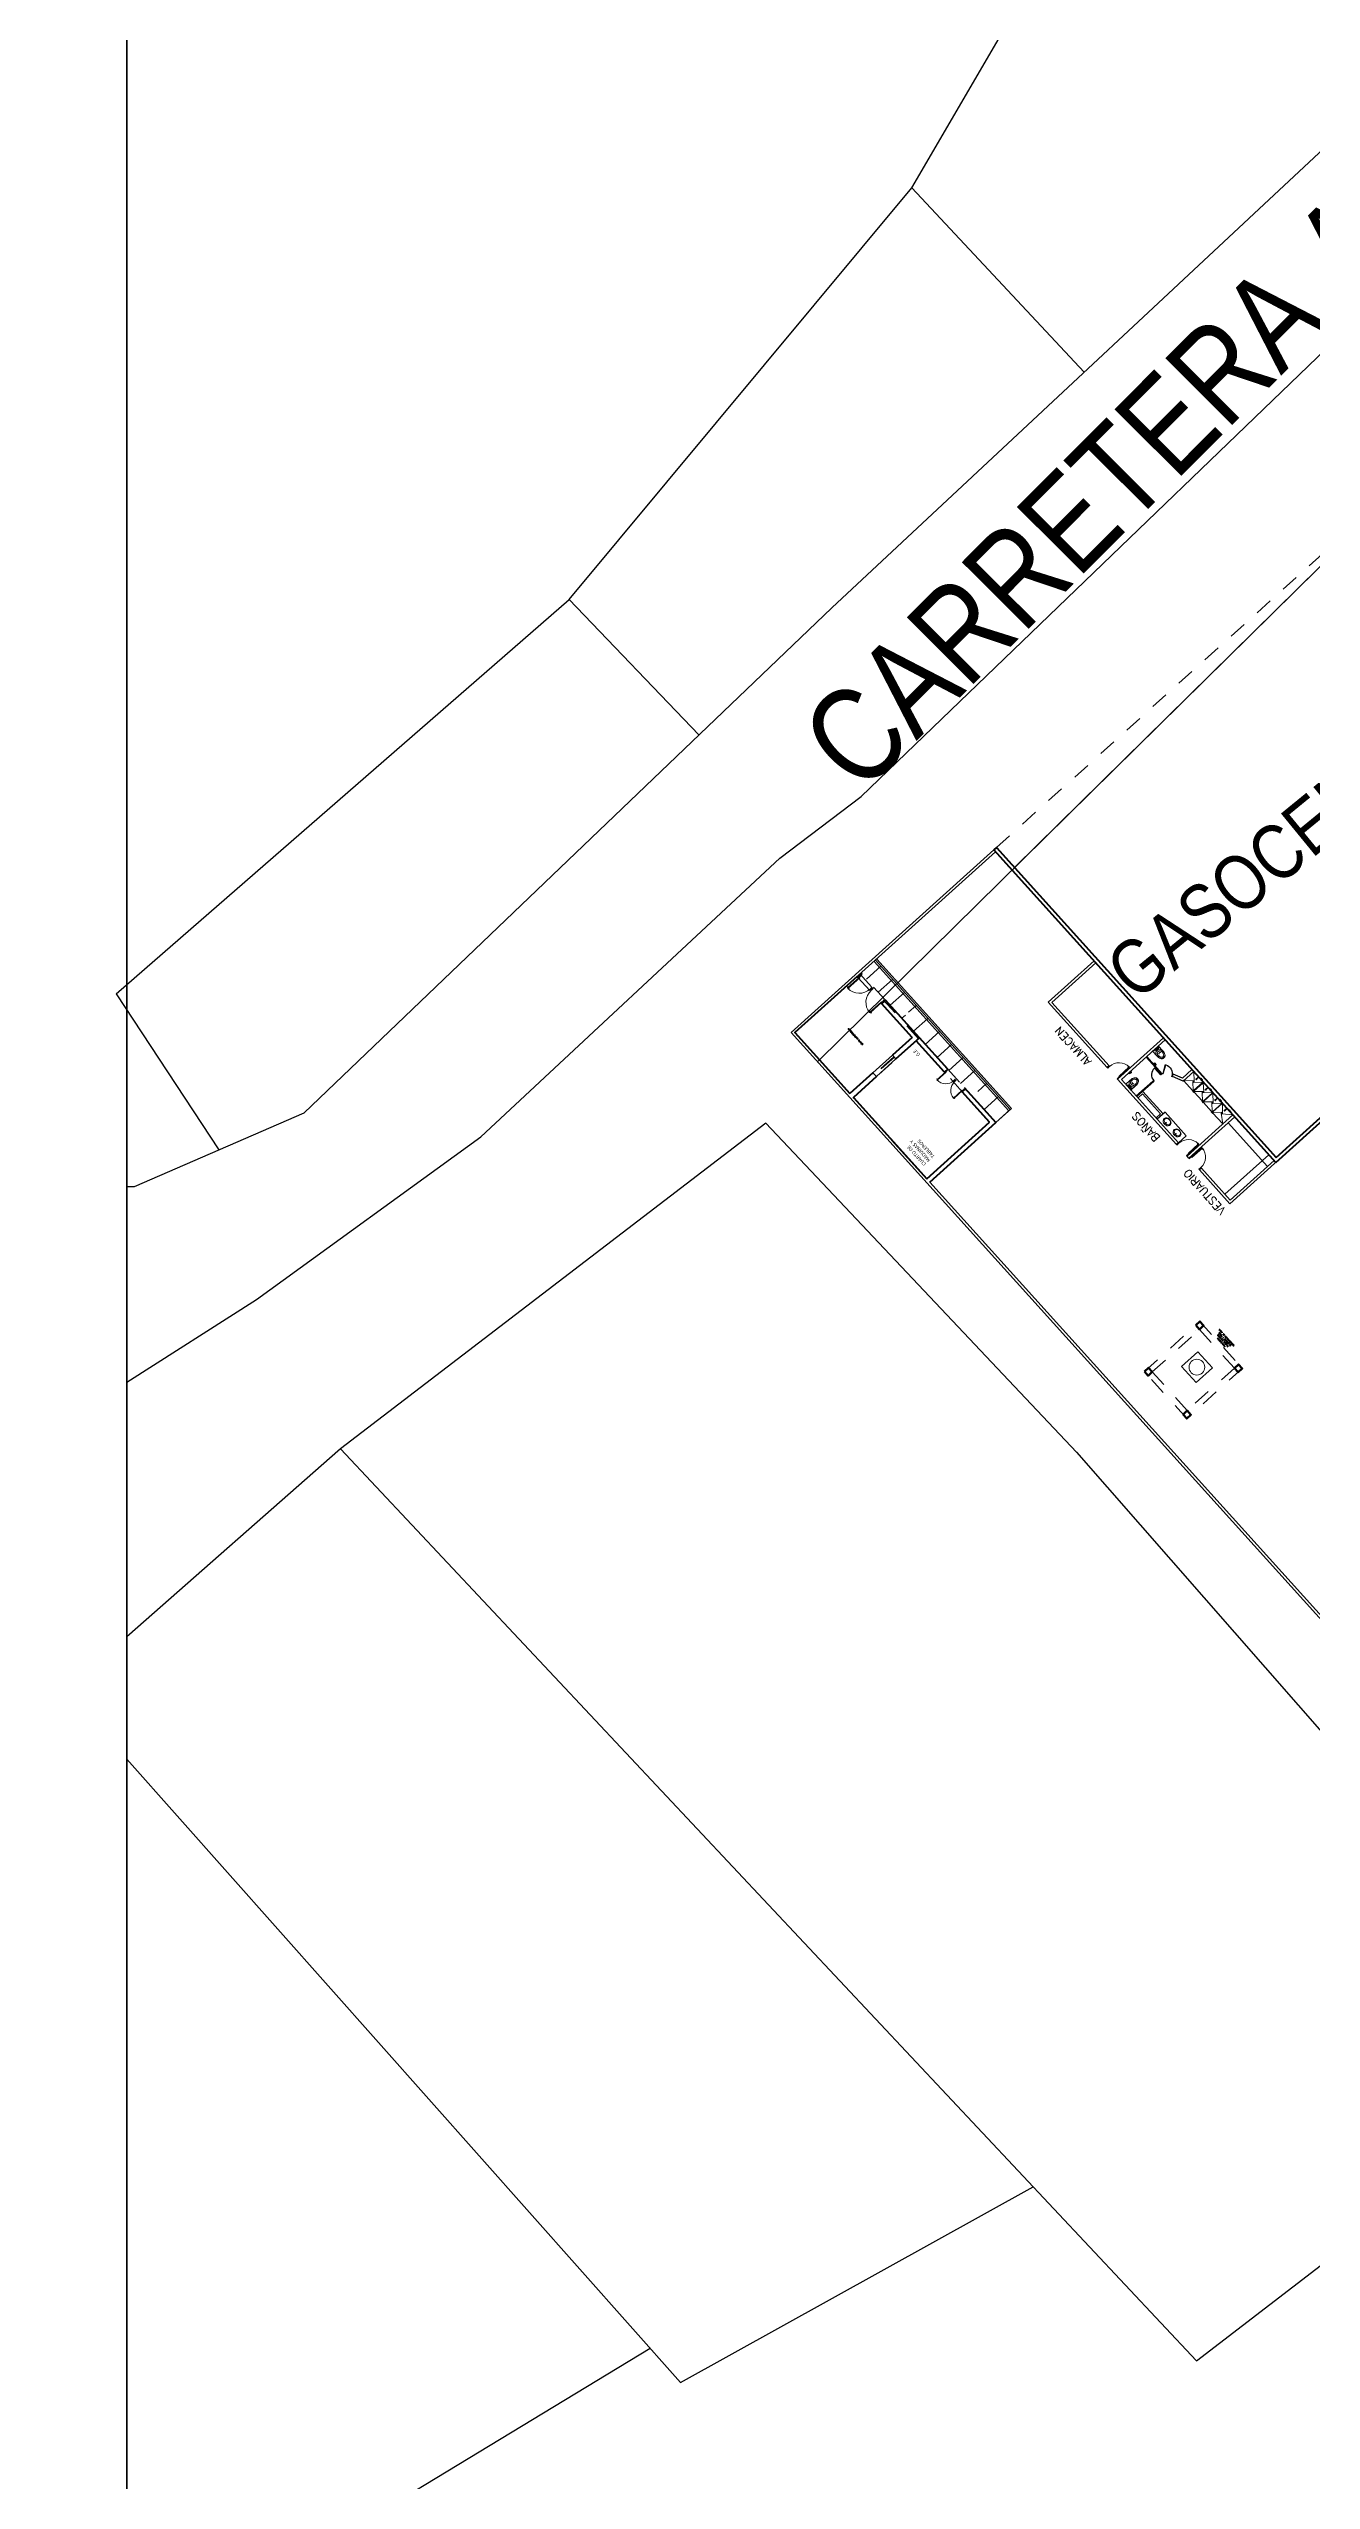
# Model space of a CAD drawing. Header units: metres. Extents: x -2639 to -2278, y 1912 to 2089.
# Drawn here: x -2357.9 to -2350.7, y 2042.56 to 2056.43 of the extents above; entities that cross this region are included whole.
import ezdxf

# ---------------------------------------------------------------- set-up
doc = ezdxf.new("R2010")
doc.units = ezdxf.units.M
for name, pattern in [('CENTER', [50.8, 31.75, -6.35, 6.35, -6.35]), ('DASHDOT', [1, 0.5, -0.25, 0, -0.25]), ('HIDDEN', [0.375, 0.25, -0.125]), ('Z-GAS HUANUCO CASCO_2DA ETAPA_$0$DASHED2', [0.375, 0.25, -0.125]), ('Z-GAS HUANUCO CASCO_2DA ETAPA_$0$HIDDEN', [0.375, 0.25, -0.125])]:
    doc.linetypes.add(name, pattern=pattern)
for name, color, linetype, lineweight in [('0.2', 2, 'Continuous', 9), ('AAPUERTA', 42, 'Continuous', 20), ('HATCH', 8, 'Continuous', 5), ('muro00', 252, 'Continuous', 0), ('muro02', 3, 'Continuous', 18), ('muro08', 2, 'Continuous', 60), ('MUROS', 1, 'Continuous', 40), ('Perfiles', 30, 'Continuous', 9), ('proyeccion', 5, 'HIDDEN', 13), ('SANITARIOS', 9, 'Continuous', 9), ('VIAS', 8, 'HIDDEN', 9), ('Z-GAS HUANUCO CASCO_2DA ETAPA_$0$MUROS', 1, 'Continuous', 40), ('Z-GAS HUANUCO CASCO_2DA ETAPA_$0$MUROS BAJOS', 6, 'Continuous', 25), ('Z-GAS HUANUCO CASCO_2DA ETAPA_$0$PROYECCIONES', 4, 'Z-GAS HUANUCO CASCO_2DA ETAPA_$0$DASHED2', 5), ('Z-GAS HUANUCO CASCO_2DA ETAPA_$0$PUERTa', 9, 'Continuous', 9), ('Z-GAS HUANUCO CASCO_2DA ETAPA_$0$T-TITULOS', 4, 'Z-GAS HUANUCO CASCO_2DA ETAPA_$0$DASHED2', 5), ('Z-GAS HUANUCO CASCO_2DA ETAPA_$0$VENTANAS ALTAS', 9, 'Z-GAS HUANUCO CASCO_2DA ETAPA_$0$HIDDEN', 9), ('Z-GAS HUANUCO CASCO_2DA ETAPA_$0$VEREDA', 4, 'Continuous', 15)]:
    doc.layers.add(name, color=color, linetype=linetype, lineweight=lineweight)
for name, color, linetype in [('01', 1, 'Continuous'), ('015', 40, 'Continuous'), ('4', 5, 'Continuous'), ('MUROS-06', 1, 'Continuous'), ('PUERTAS', 1, 'Continuous')]:
    doc.layers.add(name, color=color, linetype=linetype)
doc.styles.add('ARIAL NARROW', font='ARIALN.TTF')
doc.styles.add('ROMANS', font='romans.shx')
doc.styles.add('Z-GAS HUANUCO CASCO_2DA ETAPA_$0$TITULOS', font='tahoma.ttf', dxfattribs={"height": 0.3})

# ---------------------------------------------------------------- blocks, each defined once
blk = doc.blocks.new('Z-GAS HUANUCO CASCO_2DA ETAPA_$0$COSTA GAS_ CASCO$0$P-100')
at = {"layer": 'Z-GAS HUANUCO CASCO_2DA ETAPA_$0$PUERTa', "color": 9}
for p, q in [((0.04, 0), (0, 0)), ((0, -0.15), (0, 0)), ((0.04, -0.11), (0.04, 0)), ((0.95, 0), (1, 0)), ((0.95, -0.11), (0.95, 0)), ((1, -0.15), (1, 0)), ((0.03, -0.15), (0, -0.15)), ((0, -1.03), (0, -0.99)), ((0.03, -0.99), (0, -0.99)), ((0.03, -1.02), (0, -1.03)), ((0.04, -0.11), (0.03, -0.11)), ((0.03, -0.15), (0.03, -0.11)), ((0.03, -1), (0.03, -0.99)), ((0.04, -0.99), (0.03, -0.99)), ((0.03, -1), (0.03, -0.99)), ((0.03, -1), (0.03, -1)), ((0.03, -1), (0.03, -1.02)), ((0.03, -1), (0.03, -1.02)), ((0.03, -1), (0.03, -1.02)), ((0.03, -1), (0.03, -1)), ((0.03, -1), (0.03, -1)), ((0.03, -1.02), (0.03, -1.02)), ((0.03, -1.02), (0.03, -1.02)), ((0.03, -1.02), (0.03, -1.02)), ((0.03, -1.02), (0.03, -1.02)), ((0.04, -1.02), (0.03, -1.02)), ((0.03, -1.02), (0.03, -1.02)), ((0.04, -0.15), (0.04, -1.06)), ((0.04, -0.15), (0.08, -0.15)), ((0.04, -0.98), (0.04, -1.03)), ((0.04, -0.98), (0.04, -0.99)), ((0.04, -0.98), (0.04, -0.98)), ((0.04, -0.99), (0.04, -1.02)), ((0.04, -1.03), (0.04, -1.02)), ((0.04, -1.03), (0.04, -1.03)), ((0.04, -1.06), (0.08, -1.06)), ((0.08, -1.06), (0.08, -0.15)), ((0.08, -0.98), (0.08, -1.03)), ((0.08, -0.98), (0.09, -0.99)), ((0.08, -0.98), (0.08, -0.98)), ((0.08, -1.01), (0.08, -1.01)), ((0.08, -1.01), (0.08, -1.01)), ((0.08, -1.03), (0.09, -1.02)), ((0.08, -1.03), (0.08, -1.03)), ((0.09, -0.99), (0.09, -1.02)), ((0.09, -0.99), (0.09, -0.99)), ((0.09, -1), (0.09, -0.99)), ((0.09, -1), (0.1, -1)), ((0.09, -1), (0.09, -1.02)), ((0.09, -1.02), (0.1, -1.02)), ((0.09, -1.02), (0.09, -1.02)), ((0.09, -1.02), (0.09, -1.02)), ((0.1, -1), (0.1, -0.99)), ((0.1, -0.99), (0.12, -0.99)), ((0.1, -1), (0.1, -1.02)), ((0.1, -1), (0.1, -1.02)), ((0.1, -1), (0.1, -1)), ((0.1, -1), (0.1, -1)), ((0.1, -1.02), (0.1, -1.02)), ((0.1, -1.02), (0.1, -1.02)), ((0.1, -1.02), (0.1, -1.02)), ((0.1, -1.02), (0.12, -1.03)), ((0.12, -1.03), (0.12, -0.99)), ((0.95, -0.11), (0.96, -0.11)), ((0.96, -0.15), (0.96, -0.11)), ((0.96, -0.15), (1, -0.15))]:
    blk.add_line(p, q, dxfattribs=at)
blk.add_arc((0.04, -0.15), 0.91, 272.2042, 0, dxfattribs=at)
blk = doc.blocks.new('VVVVVVVVVVVV')
at = {"layer": 'PUERTAS', "color": 40}
for p, q in [((106.75, 4.62), (106.71, 4.62)), ((106.71, 4.62), (106.71, 4.58)), ((106.71, 4.58), (106.75, 4.58)), ((106.75, 3.81), (106.75, 4.62)), ((106.75, 4.58), (106.79, 4.58)), ((106.79, 4.58), (106.79, 3.81)), ((107.56, 4.62), (107.56, 4.58)), ((107.61, 4.62), (107.56, 4.62)), ((107.56, 4.58), (107.61, 4.58)), ((107.61, 4.62), (107.61, 4.58)), ((106.75, 3.81), (106.79, 3.81))]:
    blk.add_line(p, q, dxfattribs=at)
blk.add_arc((106.79, 4.58), 0.771, 270, 360, dxfattribs=at)
blk = doc.blocks.new('WC-F1-P')
blk.add_line((-1.4, -23.3), (1.4, -23.3))
for points in [[(-8.2, -12.9, 0.049648), (-7.7, -18.1, 0.06346), (-6.4, -22, 0.103485), (-4.1, -25, 0.178458), (-2, -25.8), (2, -25.8, 0.178458), (4.1, -25, 0.103485), (6.4, -22, 0.06346), (7.7, -18.1, 0.049648), (8.2, -12.9), (8.2, 0), (-8.2, 0)], [(3.8, -24.6, 0.103485), (6, -21.8, 0.06346), (7.2, -18, 0.049648), (7.8, -12.9, 0.075858), (7.3, -9.9, 0.086069), (6.1, -7.5, 0.105985), (4.1, -5.8, 0.126201), (2, -5.3), (-2, -5.3, 0.126201), (-4.1, -5.8, 0.105985), (-6.1, -7.5, 0.086069), (-7.3, -9.9, 0.075858), (-7.8, -12.9, 0.049648), (-7.2, -18, 0.06346), (-6, -21.8, 0.103485), (-3.8, -24.6, 0.097511), (-3.2, -24.8, 0.09808), (-2.6, -24.8, 0.098895), (-2, -24.6, 0.099479), (-1.6, -24.2, 0.099479), (-1.4, -23.6, 0.098895), (-1.4, -23, 0.09808), (-1.6, -22.5, 0.097511), (-2, -22, -0.102445), (-3.9, -20.2, -0.077884), (-5, -17.5, -0.065096), (-5.5, -14.2, -0.024284), (-5.4, -12.9, -0.115331), (-5, -11.2, -0.103946), (-3.8, -9.7, -0.091071), (-2.1, -8.7, -0.083675), (0, -8.4, -0.083675), (2.1, -8.7, -0.091071), (3.8, -9.7, -0.103946), (5, -11.2, -0.115331), (5.4, -12.9, -0.024284), (5.5, -14.2, -0.065096), (5, -17.5, -0.077884), (3.9, -20.2, -0.102445), (2, -22, 0.097511), (1.6, -22.5, 0.09808), (1.4, -23, 0.098895), (1.4, -23.6, 0.099479), (1.6, -24.2, 0.099479), (2, -24.6, 0.098895), (2.6, -24.8, 0.09808), (3.2, -24.8, 0.097511)]]:
    blk.add_lwpolyline(points, format="xyb", close=True)
blk.add_lwpolyline([(-2, -13.4, -0.111064), (-1.9, -12.8, -0.102841), (-1.4, -12.2, -0.093011), (-0.8, -11.8, -0.087082), (0, -11.7, -0.087082), (0.8, -11.8, -0.093011), (1.4, -12.2, -0.102841), (1.9, -12.8, -0.111064), (2, -13.4, -0.111064)], format="xyb")
blk.add_circle((0, -2.3), 1)
blk = doc.blocks.new('FVALV1-P')
for p, q in [((-2.4, 0.1), (-4.6, 0.1)), ((-2.3, 0.6), (-2.3, -0.6)), ((-2.3, 0.6), (-1.6, 0.6)), ((1.4, 1), (1.9, 1)), ((1.9, 1), (1.9, -1)), ((1.9, 0.9), (2.4, 0.9)), ((2.9, 1), (2.4, 1)), ((2.4, 1), (2.4, -1)), ((2.9, 0), (2.4, 0)), ((2.9, 1), (2.9, -1)), ((2.9, 0.9), (5.8, 0.9)), ((6.2, 2.2), (3.2, 2.2)), ((3.2, 2.2), (3.2, 1.8)), ((3.8, 1.6), (3.8, 0.9)), ((3.9, 1.6), (3.9, 1.1)), ((4, 1), (4.5, 1)), ((4.6, 1.5), (4.6, 1.1)), ((4.9, 1.5), (4.9, 1.1)), ((5, 1), (5.5, 1)), ((5.6, 1.6), (5.6, 1.1)), ((5.8, 1.6), (5.8, 0.9)), ((6.2, 2.2), (6.2, 1.8)), ((-2.4, -0.1), (-4.6, -0.1)), ((-2.3, -0.6), (-1.6, -0.6)), ((1.4, -1), (1.9, -1)), ((1.9, -0.9), (2.4, -0.9)), ((2.9, -1), (2.4, -1)), ((2.9, -0.9), (5.8, -0.9)), ((3.8, -0.9), (3.8, -1.4)), ((3.9, -1.2), (3.9, -1.4)), ((4, -1.1), (4.5, -1.1)), ((4.6, -1.2), (4.6, -1.6)), ((4.9, -1.2), (4.9, -1.6)), ((5, -1.1), (5.5, -1.1)), ((5.6, -1.2), (5.6, -1.4)), ((5.8, -0.9), (5.8, -1.4))]:
    blk.add_line(p, q)
blk.add_lwpolyline([(1, 0), (0.5, 0.9), (-0.5, 0.9), (-1, 0), (-0.5, -0.9), (0.5, -0.9)], close=True)
for radius in [1.75, 1, 0.342]:
    blk.add_circle((0, 0), radius)
for centre, radius, start, end in [((-4.6, 0), 0.125, 90, 270), ((-2.4, 0.2), 0.125, 270, 0), ((4.8, 6.1), 4.63, 251.0754, 288.9246), ((5.1, 0), 1.63, 147.7958, 212.2042), ((4, 1.1), 0.125, 180, 270), ((4.5, 1.1), 0.125, 270, 0), ((5, 1.1), 0.125, 180, 270), ((5.5, 1.1), 0.125, 270, 0), ((4.4, 0), 1.62, 327.7952, 32.2048), ((-2.4, -0.3), 0.125, 0, 90), ((4.8, 0.5), 2.12, 241.9275, 298.0725), ((4, -1.2), 0.125, 90, 180), ((4.5, -1.2), 0.125, 0, 90), ((5, -1.2), 0.125, 90, 180), ((5.5, -1.2), 0.125, 0, 90)]:
    blk.add_arc(centre, radius, start, end)
blk = doc.blocks.new('A$C029A1054')
at = {"rotation": 180}
for name, p in [('WC-F1-P', (8.3, 0)), ('FVALV1-P', (8.3, 2.3))]:
    blk.add_blockref(name, p, dxfattribs=at)
blk = doc.blocks.new('PAPE')
at = {"layer": 'SANITARIOS'}
for p, q in [((818.64, 514.22), (818.78, 514.22)), ((818.64, 514.22), (818.77, 514.22)), ((818.64, 514.22), (818.64, 514.14)), ((818.64, 514.22), (818.64, 514.14)), ((818.64, 514.15), (818.65, 514.15)), ((818.64, 514.15), (818.65, 514.15)), ((818.64, 514.14), (818.64, 514.14)), ((818.65, 514.15), (818.68, 514.15)), ((818.65, 514.15), (818.68, 514.15)), ((818.65, 514.15), (818.65, 514.15)), ((818.68, 514.16), (818.68, 514.13)), ((818.68, 514.16), (818.77, 514.16)), ((818.68, 514.13), (818.77, 514.13)), ((818.77, 514.22), (818.77, 514.14)), ((818.77, 514.16), (818.77, 514.13)), ((818.77, 514.16), (818.77, 514.16)), ((818.77, 514.15), (818.77, 514.15)), ((818.77, 514.14), (818.78, 514.14)), ((818.78, 514.22), (818.78, 514.14))]:
    blk.add_line(p, q, dxfattribs=at)
blk = doc.blocks.new('A$C2A460E46')
at = {"layer": 'SANITARIOS'}
for p, q in [((0.01, 0.07), (0, 0.05)), ((0, 0.05), (0.02, 0.04)), ((0.03, 0.1), (0.02, 0.08)), ((0.03, 0.03), (0.04, 0.02)), ((0.03, 0.01), (0.04, 0)), ((0.05, 0.13), (0.04, 0.11)), ((0.05, 0), (0.13, 0.12)), ((0.07, 0.15), (0.06, 0.14)), ((0.07, 0.15), (0.09, 0.14)), ((0.1, 0.13), (0.11, 0.12)), ((0.12, 0.14), (0.13, 0.13))]:
    blk.add_line(p, q, dxfattribs=at)
for centre, start, end in [((0.04, 0.01), 235.8223, 325.8223), ((0.12, 0.13), 325.8223, 55.8223)]:
    blk.add_arc(centre, 0.01, start, end, dxfattribs=at)
blk = doc.blocks.new('DUCHA')
at = {"layer": 'SANITARIOS', "lineweight": 5}
for p, q in [((-0.04, -0.18), (-0.04, -0.19)), ((-0.03, -0.16), (-0.03, -0.18)), ((-0.02, 0), (-0.02, -0.16)), ((0, 0), (0, -0.16)), ((0.01, -0.16), (0.02, -0.17)), ((0.02, -0.18), (0.02, -0.19))]:
    blk.add_line(p, q, dxfattribs=at)
at = {"layer": 'SANITARIOS', "linetype": 'DASHDOT', "lineweight": 5, "ltscale": 0.045}
blk.add_line((-0.01, 0), (-0.01, -0.23), dxfattribs=at)
at = {"layer": 'SANITARIOS', "lineweight": 5}
for points in [[(-0.04, -0.18, 0.136779), (-0.04, -0.19, 0.106991), (-0.03, -0.19, 0.081221), (-0.02, -0.2, 0.069246), (-0.01, -0.2, 0.069246), (0, -0.2, 0.081221), (0.01, -0.19, 0.106991), (0.02, -0.19, 0.136779), (0.02, -0.18, 0.136779), (0.02, -0.17, 0.090965), (0.01, -0.17, 0.081221)], [(-0.03, -0.17, 0.082709), (-0.04, -0.17, 0.136779), (-0.04, -0.18, 0.136779)], [(-0.04, -0.18, 0.143207), (-0.03, -0.18, 0.107175), (-0.03, -0.19, 0.078321), (-0.02, -0.19, 0.065623), (-0.01, -0.2, 0.065623), (0, -0.19, 0.078321), (0.01, -0.19, 0.107175), (0.01, -0.18, 0.143207), (0.02, -0.18, 0.093364), (0.02, -0.17, 0.107175)], [(-0.03, -0.18, 0.083652), (-0.04, -0.18, 0.143207)], [(-0.04, -0.19, 0.136779), (-0.04, -0.2, 0.106991), (-0.03, -0.21, 0.081221), (-0.02, -0.21, 0.069246), (-0.01, -0.21, 0.069246), (0, -0.21, 0.081221), (0.01, -0.21, 0.106991), (0.02, -0.2, 0.136779), (0.02, -0.19, 0.136779)], [(-0.02, -0.15, 0.021041), (-0.02, -0.15, 0.104682), (-0.03, -0.15, 0.171975), (-0.03, -0.16, 0.171975), (-0.03, -0.16, 0.104682), (-0.02, -0.16, 0.066045), (-0.02, -0.16, 0.052186), (-0.01, -0.17, 0.052186), (0, -0.16, 0.066045), (0, -0.16, 0.104682), (0.01, -0.16, 0.171975), (0.01, -0.16, 0.171975)], [(-0.02, -0.16, 0.155479), (-0.02, -0.16, 0.106727), (-0.02, -0.16, 0.07293), (-0.01, -0.16, 0.059398), (-0.01, -0.16, 0.059398), (-0.01, -0.16, 0.07293), (0, -0.16, 0.106727), (0, -0.16, 0.155479), (0, -0.16, 0.155479)], [(0.01, -0.16, 0.171975), (0.01, -0.15, 0.104682), (0, -0.15, 0.036641), (0, -0.15, 0.052186)]]:
    blk.add_lwpolyline(points, format="xyb", dxfattribs=at)
blk = doc.blocks.new('Ovalín')
at = {"layer": 'SANITARIOS', "linetype": 'Continuous'}
for p, q in [((-0.02, -0.03), (-0.01, 0.01)), ((0.02, -0.03), (0.01, 0.01)), ((-0.02, -0.04), (-0.03, -0.09)), ((-0.01, -0.04), (-0.01, -0.05)), ((0.01, -0.05), (-0.01, -0.05)), ((0.01, -0.04), (0.01, -0.05)), ((0.02, -0.04), (0.03, -0.09))]:
    blk.add_line(p, q, dxfattribs=at)
for centre in [(-0.12, -0.04), (0.12, -0.04)]:
    blk.add_circle(centre, 0.0041, dxfattribs=at)
for centre, radius, start, end in [((0, 0), 0.0193, 138.2417, 204.3914), ((0, 0.01), 0.0147, 8.2275, 171.778), ((0, 0), 0.0193, 335.6141, 41.7638), ((0, -0.09), 0.0265, 176.1671, 3.8384), ((0, 0.16), 0.275, 264.4095, 275.5981), ((0, -0.04), 0.0235, 0.0041, 180.0014), ((0, -0.04), 0.0147, 0.0041, 180.0014)]:
    blk.add_arc(centre, radius, start, end, dxfattribs=at)
at = {"layer": 'SANITARIOS', "linetype": 'Continuous', "extrusion": (0, 0, -1)}
for start_param, end_param in [(1.667942, 7.748063), (1.50342, 1.629304)]:
    blk.add_ellipse((0, 0.11), major_axis=(0.234, -0.001), ratio=0.654071, start_param=start_param, end_param=end_param, dxfattribs=at)
at = {"layer": 'SANITARIOS', "linetype": 'Continuous'}
blk.add_open_spline([(-0.03, -0.11), (-0.08, -0.11), (-0.13, -0.1), (-0.23, -0.04), (-0.27, 0), (-0.29, 0.11), (-0.27, 0.17), (-0.19, 0.24), (-0.13, 0.27), (0.06, 0.3), (0.2, 0.26), (0.28, 0.12), (0.29, 0.07), (0.25, -0.02), (0.2, -0.06), (0.12, -0.1), (0.07, -0.11), (0.03, -0.11)], degree=3, knots=[1.667942, 1.667942, 1.667942, 1.667942, 2.273725, 2.273725, 3.003475, 3.003475, 3.733224, 3.733224, 4.462974, 4.462974, 5.922473, 5.922473, 6.577898, 6.577898, 7.233323, 7.233323, 7.748063, 7.748063, 7.748063, 7.748063], dxfattribs=at)
blk = doc.blocks.new('CASCO ZETA GAS')
for p, q in [((2100.4, 1221.18), (2100.4, 1219.98)), ((2092.57, 1213.62), (2092.57, 1214.22)), ((2094.38, 1213.62), (2094.38, 1214.22)), ((2094.38, 1213.77), (2094.38, 1214.22)), ((2094.38, 1213.77), (2096.11, 1213.77)), ((2094.48, 1213.87), (2094.48, 1214.22)), ((2094.48, 1213.87), (2096.01, 1213.87)), ((2095.01, 1211.67), (2095.6, 1211.95)), ((2095.16, 1211.58), (2095.68, 1211.83)), ((2095.6, 1211.95), (2095.68, 1211.83))]:
    blk.add_line(p, q)
at = {"linetype": 'HIDDEN', "ltscale": 0.2}
blk.add_line((2112.02, 1210.65), (2112.02, 1176.44), dxfattribs=at)
for points in [[(2088.17, 1214.22), (2088.61, 1214.22), (2088.61, 1210.85), (2088.17, 1210.85)], [(2091.52, 1210.85), (2088.17, 1210.85), (2088.17, 1211.35), (2091.52, 1211.35)]]:
    blk.add_lwpolyline(points, close=True)
at = {"layer": '0.2'}
for p, q in [((2111.87, 1210.85), (2111.87, 1226.25)), ((2112.02, 1210.85), (2112.02, 1226.4))]:
    blk.add_line(p, q, dxfattribs=at)
at = {"layer": '01', "color": 1}
for p, q in [((2088.02, 1210.7), (2088.02, 1214.37)), ((2088.02, 1214.37), (2090.62, 1214.37)), ((2088.17, 1210.85), (2088.17, 1214.22)), ((2088.17, 1214.22), (2090.62, 1214.22)), ((2091.52, 1210.85), (2091.52, 1214.37)), ((2091.67, 1210.85), (2091.67, 1214.37)), ((2097.43, 1210.85), (2097.43, 1214.22)), ((2097.58, 1210.85), (2097.58, 1214.37)), ((2098.48, 1214.22), (2098.48, 1214.37)), ((2103.49, 1214.37), (2098.48, 1214.37)), ((2103.34, 1214.22), (2098.48, 1214.22)), ((2103.34, 1210.85), (2103.34, 1214.22)), ((2103.49, 1210.85), (2103.49, 1214.37)), ((2088.17, 1210.85), (2091.52, 1210.85)), ((2097.43, 1210.85), (2091.67, 1210.85)), ((2103.34, 1210.85), (2097.58, 1210.85))]:
    blk.add_line(p, q, dxfattribs=at)
at = {"layer": 'AAPUERTA'}
for p, q in [((2090.67, 1214.37), (2090.62, 1214.37)), ((2090.66, 1214.22), (2090.62, 1214.22)), ((2090.67, 1214.27), (2090.66, 1214.27)), ((2090.66, 1214.22), (2090.66, 1214.27)), ((2090.67, 1214.27), (2090.67, 1214.37)), ((2091.43, 1213.41), (2091.44, 1214.22)), ((2091.48, 1214.22), (2091.44, 1214.22)), ((2091.48, 1214.22), (2091.46, 1213.41)), ((2091.48, 1214.37), (2091.52, 1214.37)), ((2091.48, 1214.27), (2091.48, 1214.37)), ((2091.48, 1214.27), (2091.49, 1214.27)), ((2091.49, 1214.22), (2091.49, 1214.27)), ((2091.49, 1214.22), (2091.52, 1214.22)), ((2091.72, 1214.37), (2091.67, 1214.37)), ((2091.71, 1214.22), (2091.67, 1214.22)), ((2091.72, 1214.27), (2091.71, 1214.27)), ((2091.71, 1214.22), (2091.71, 1214.27)), ((2091.72, 1214.27), (2091.72, 1214.37)), ((2091.72, 1214.22), (2091.73, 1213.41)), ((2091.72, 1214.22), (2091.75, 1214.22)), ((2091.76, 1213.41), (2091.75, 1214.22)), ((2092.53, 1214.37), (2092.57, 1214.37)), ((2092.53, 1214.27), (2092.53, 1214.37)), ((2092.53, 1214.27), (2092.54, 1214.27)), ((2092.54, 1214.22), (2092.54, 1214.27)), ((2092.54, 1214.22), (2092.57, 1214.22)), ((2097.62, 1214.37), (2097.58, 1214.37)), ((2097.61, 1214.22), (2097.58, 1214.22)), ((2097.62, 1214.27), (2097.61, 1214.27)), ((2097.61, 1214.22), (2097.61, 1214.27)), ((2097.62, 1214.27), (2097.62, 1214.37)), ((2097.62, 1214.22), (2097.63, 1213.41)), ((2097.62, 1214.22), (2097.66, 1214.22)), ((2097.67, 1213.41), (2097.66, 1214.22)), ((2098.43, 1214.37), (2098.48, 1214.37)), ((2098.43, 1214.27), (2098.43, 1214.37)), ((2098.43, 1214.27), (2098.44, 1214.27)), ((2098.44, 1214.22), (2098.44, 1214.27)), ((2098.44, 1214.22), (2098.48, 1214.22)), ((2091.46, 1213.41), (2091.43, 1213.41)), ((2091.73, 1213.41), (2091.76, 1213.41)), ((2097.63, 1213.41), (2097.67, 1213.41))]:
    blk.add_line(p, q, dxfattribs=at)
at = {"layer": 'AAPUERTA', "lineweight": 13}
for p, q in [((2091.41, 1213.47), (2091.39, 1213.48)), ((2091.39, 1213.44), (2091.39, 1213.48)), ((2091.41, 1213.44), (2091.39, 1213.44)), ((2091.41, 1213.47), (2091.41, 1213.45)), ((2091.41, 1213.47), (2091.41, 1213.45)), ((2091.41, 1213.47), (2091.41, 1213.47)), ((2091.41, 1213.47), (2091.41, 1213.47)), ((2091.41, 1213.47), (2091.41, 1213.47)), ((2091.42, 1213.47), (2091.41, 1213.47)), ((2091.42, 1213.45), (2091.41, 1213.45)), ((2091.41, 1213.45), (2091.41, 1213.45)), ((2091.41, 1213.45), (2091.41, 1213.45)), ((2091.41, 1213.45), (2091.41, 1213.44)), ((2091.43, 1213.48), (2091.42, 1213.47)), ((2091.42, 1213.47), (2091.42, 1213.44)), ((2091.42, 1213.47), (2091.42, 1213.45)), ((2091.42, 1213.47), (2091.42, 1213.47)), ((2091.42, 1213.47), (2091.42, 1213.47)), ((2091.42, 1213.45), (2091.42, 1213.44)), ((2091.42, 1213.44), (2091.42, 1213.44)), ((2091.43, 1213.43), (2091.42, 1213.44)), ((2091.43, 1213.48), (2091.43, 1213.48)), ((2091.43, 1213.48), (2091.43, 1213.43)), ((2091.43, 1213.46), (2091.43, 1213.46)), ((2091.43, 1213.46), (2091.43, 1213.46)), ((2091.43, 1213.43), (2091.43, 1213.43)), ((2091.47, 1213.48), (2091.47, 1213.47)), ((2091.47, 1213.48), (2091.47, 1213.43)), ((2091.47, 1213.48), (2091.47, 1213.48)), ((2091.47, 1213.47), (2091.47, 1213.44)), ((2091.47, 1213.47), (2091.48, 1213.47)), ((2091.47, 1213.44), (2091.48, 1213.44)), ((2091.47, 1213.43), (2091.47, 1213.44)), ((2091.47, 1213.43), (2091.47, 1213.43)), ((2091.48, 1213.47), (2091.48, 1213.45)), ((2091.48, 1213.47), (2091.48, 1213.45)), ((2091.48, 1213.47), (2091.48, 1213.47)), ((2091.48, 1213.47), (2091.48, 1213.47)), ((2091.48, 1213.47), (2091.48, 1213.47)), ((2091.48, 1213.47), (2091.49, 1213.47)), ((2091.48, 1213.45), (2091.48, 1213.44)), ((2091.48, 1213.45), (2091.48, 1213.45)), ((2091.48, 1213.45), (2091.48, 1213.45)), ((2091.48, 1213.45), (2091.49, 1213.45)), ((2091.49, 1213.47), (2091.51, 1213.48)), ((2091.49, 1213.47), (2091.49, 1213.45)), ((2091.49, 1213.47), (2091.49, 1213.47)), ((2091.49, 1213.45), (2091.49, 1213.44)), ((2091.49, 1213.44), (2091.51, 1213.44)), ((2091.51, 1213.44), (2091.51, 1213.48)), ((2091.71, 1213.47), (2091.68, 1213.48)), ((2091.68, 1213.44), (2091.68, 1213.48)), ((2091.71, 1213.44), (2091.68, 1213.44)), ((2091.71, 1213.47), (2091.71, 1213.45)), ((2091.71, 1213.47), (2091.71, 1213.45)), ((2091.71, 1213.47), (2091.71, 1213.47)), ((2091.71, 1213.47), (2091.71, 1213.47)), ((2091.72, 1213.47), (2091.71, 1213.47)), ((2091.71, 1213.47), (2091.71, 1213.47)), ((2091.71, 1213.47), (2091.71, 1213.45)), ((2091.71, 1213.47), (2091.71, 1213.47)), ((2091.71, 1213.47), (2091.71, 1213.47)), ((2091.71, 1213.45), (2091.71, 1213.44)), ((2091.71, 1213.45), (2091.71, 1213.45)), ((2091.71, 1213.45), (2091.71, 1213.45)), ((2091.71, 1213.45), (2091.71, 1213.44)), ((2091.71, 1213.45), (2091.71, 1213.45)), ((2091.72, 1213.44), (2091.71, 1213.44)), ((2091.72, 1213.48), (2091.72, 1213.47)), ((2091.72, 1213.48), (2091.72, 1213.43)), ((2091.72, 1213.48), (2091.72, 1213.48)), ((2091.72, 1213.47), (2091.72, 1213.44)), ((2091.72, 1213.43), (2091.72, 1213.44)), ((2091.73, 1213.43), (2091.72, 1213.43)), ((2091.76, 1213.48), (2091.76, 1213.48)), ((2091.76, 1213.48), (2091.77, 1213.47)), ((2091.76, 1213.48), (2091.76, 1213.43)), ((2091.76, 1213.46), (2091.76, 1213.46)), ((2091.76, 1213.46), (2091.76, 1213.46)), ((2091.76, 1213.43), (2091.77, 1213.44)), ((2091.76, 1213.43), (2091.76, 1213.43)), ((2091.77, 1213.47), (2091.77, 1213.44)), ((2091.77, 1213.47), (2091.77, 1213.45)), ((2091.77, 1213.47), (2091.77, 1213.47)), ((2091.77, 1213.47), (2091.78, 1213.47)), ((2091.77, 1213.47), (2091.77, 1213.47)), ((2091.77, 1213.45), (2091.77, 1213.44)), ((2091.77, 1213.45), (2091.78, 1213.45)), ((2091.77, 1213.44), (2091.77, 1213.44)), ((2091.78, 1213.47), (2091.8, 1213.48)), ((2091.78, 1213.47), (2091.78, 1213.45)), ((2091.78, 1213.47), (2091.78, 1213.45)), ((2091.78, 1213.47), (2091.78, 1213.47)), ((2091.78, 1213.47), (2091.78, 1213.47)), ((2091.78, 1213.47), (2091.78, 1213.47)), ((2091.78, 1213.45), (2091.78, 1213.45)), ((2091.78, 1213.45), (2091.78, 1213.45)), ((2091.78, 1213.45), (2091.78, 1213.44)), ((2091.78, 1213.44), (2091.8, 1213.44)), ((2091.8, 1213.44), (2091.8, 1213.48)), ((2097.61, 1213.47), (2097.59, 1213.48)), ((2097.59, 1213.44), (2097.59, 1213.48)), ((2097.61, 1213.44), (2097.59, 1213.44)), ((2097.61, 1213.47), (2097.61, 1213.45)), ((2097.61, 1213.47), (2097.61, 1213.47)), ((2097.62, 1213.47), (2097.61, 1213.47)), ((2097.61, 1213.45), (2097.61, 1213.44)), ((2097.62, 1213.45), (2097.61, 1213.45)), ((2097.62, 1213.47), (2097.62, 1213.45)), ((2097.62, 1213.47), (2097.62, 1213.45)), ((2097.62, 1213.47), (2097.62, 1213.47)), ((2097.62, 1213.47), (2097.62, 1213.47)), ((2097.63, 1213.47), (2097.62, 1213.47)), ((2097.62, 1213.47), (2097.62, 1213.47)), ((2097.62, 1213.45), (2097.62, 1213.44)), ((2097.62, 1213.45), (2097.62, 1213.45)), ((2097.62, 1213.45), (2097.62, 1213.45)), ((2097.63, 1213.44), (2097.62, 1213.44)), ((2097.63, 1213.48), (2097.63, 1213.47)), ((2097.63, 1213.48), (2097.63, 1213.43)), ((2097.63, 1213.48), (2097.63, 1213.48)), ((2097.63, 1213.47), (2097.63, 1213.44)), ((2097.63, 1213.43), (2097.63, 1213.44)), ((2097.63, 1213.43), (2097.63, 1213.43)), ((2097.67, 1213.48), (2097.67, 1213.48)), ((2097.67, 1213.48), (2097.68, 1213.47)), ((2097.67, 1213.48), (2097.67, 1213.43)), ((2097.67, 1213.46), (2097.67, 1213.46)), ((2097.67, 1213.46), (2097.67, 1213.46)), ((2097.67, 1213.43), (2097.68, 1213.44)), ((2097.67, 1213.43), (2097.67, 1213.43)), ((2097.68, 1213.47), (2097.68, 1213.44)), ((2097.68, 1213.47), (2097.68, 1213.45)), ((2097.68, 1213.47), (2097.68, 1213.47)), ((2097.68, 1213.47), (2097.68, 1213.47)), ((2097.68, 1213.47), (2097.68, 1213.47)), ((2097.68, 1213.47), (2097.68, 1213.47)), ((2097.68, 1213.45), (2097.68, 1213.44)), ((2097.68, 1213.45), (2097.69, 1213.45)), ((2097.68, 1213.44), (2097.68, 1213.44)), ((2097.69, 1213.47), (2097.71, 1213.48)), ((2097.68, 1213.47), (2097.69, 1213.45)), ((2097.69, 1213.47), (2097.69, 1213.45)), ((2097.69, 1213.47), (2097.69, 1213.47)), ((2097.68, 1213.47), (2097.69, 1213.47)), ((2097.69, 1213.45), (2097.69, 1213.45)), ((2097.69, 1213.45), (2097.69, 1213.45)), ((2097.69, 1213.45), (2097.69, 1213.44)), ((2097.69, 1213.44), (2097.71, 1213.44)), ((2097.71, 1213.44), (2097.71, 1213.48))]:
    blk.add_line(p, q, dxfattribs=at)
for centre, start, end in [((2091.48, 1214.22), 179.996, 266.785), ((2091.72, 1214.22), 273.2151, 0.004), ((2097.62, 1214.22), 273.2151, 0.004)]:
    blk.add_arc(centre, 0.811, start, end, dxfattribs=at)
at = {"layer": 'HATCH'}
for p, q in [((2100.4, 1221.18), (2100.4, 1220.08)), ((2101.4, 1221.18), (2101.4, 1220.08)), ((2102.4, 1220.75), (2102.4, 1220.08)), ((2103.4, 1221.18), (2103.4, 1220.08)), ((2104.4, 1221.18), (2104.4, 1220.08)), ((2105.4, 1221.18), (2105.4, 1220.08)), ((2106.4, 1221.18), (2106.4, 1220.08)), ((2107.4, 1221.18), (2107.4, 1220.08)), ((2108.4, 1221.18), (2108.4, 1220.9)), ((2108.4, 1220.67), (2108.4, 1220.08)), ((2109.4, 1221.18), (2109.4, 1220.08)), ((2110.4, 1221.18), (2110.4, 1220.08)), ((2111.4, 1221.18), (2111.4, 1220.08)), ((2100.4, 1220.18), (2111.87, 1220.18))]:
    blk.add_line(p, q, dxfattribs=at)
blk.add_lwpolyline([(2100.4, 1220.08), (2111.87, 1220.08)], dxfattribs=at)
at = {"layer": 'muro02'}
for p, q in [((2112.02, 1226.4), (2011.11, 1226.4)), ((2011.26, 1226.25), (2100.4, 1226.25))]:
    blk.add_line(p, q, dxfattribs=at)
blk.add_lwpolyline([(2082.98, 1222.63), (2081.73, 1222.63), (2081.73, 1221.38), (2082.98, 1221.38)], close=True, dxfattribs=at)
blk.add_circle((2082.36, 1222.01), 0.45, dxfattribs=at)
at = {"layer": 'muro08'}
for points in [[(2080.89, 1224.4), (2080.57, 1224.4), (2080.57, 1224.08), (2080.89, 1224.08)], [(2084.18, 1224.4), (2083.86, 1224.4), (2083.86, 1224.08), (2084.18, 1224.08)], [(2080.89, 1220.46), (2080.57, 1220.46), (2080.57, 1220.14), (2080.89, 1220.14)], [(2084.18, 1220.46), (2083.86, 1220.46), (2083.86, 1220.14), (2084.18, 1220.14)]]:
    blk.add_lwpolyline(points, close=True, dxfattribs=at)
at = {"layer": 'MUROS'}
for p, q in [((2112.02, 1210.85), (2088.02, 1210.85)), ((2088.02, 1210.85), (2088.02, 1176.44)), ((2112.02, 1210.65), (2112.02, 1210.85)), ((2112.02, 1210.65), (2088.22, 1210.65)), ((2088.22, 1210.65), (2088.22, 1176.44))]:
    blk.add_line(p, q, dxfattribs=at)
at = {"layer": 'MUROS-06'}
for p, q in [((2090.62, 1214.22), (2090.62, 1214.37)), ((2091.52, 1214.37), (2091.67, 1214.37)), ((2092.57, 1214.37), (2097.58, 1214.37)), ((2092.57, 1214.22), (2092.57, 1214.37)), ((2092.57, 1214.22), (2097.43, 1214.22))]:
    blk.add_line(p, q, dxfattribs=at)
at = {"layer": 'proyeccion', "linetype": 'HIDDEN', "ltscale": 0.025}
blk.add_lwpolyline([(2106.89, 1226.3), (2106.89, 1221.26), (2111.92, 1221.26)], dxfattribs=at)
for points in [[(2080.57, 1224.4), (2084.18, 1224.4), (2084.18, 1220.14), (2080.57, 1220.14)], [(2080.89, 1224.08), (2083.86, 1224.08), (2083.86, 1220.46), (2080.89, 1220.46)]]:
    blk.add_lwpolyline(points, close=True, dxfattribs=at)
at = {"layer": 'SANITARIOS'}
for p, q in [((2092.57, 1213.62), (2094.38, 1213.62)), ((2096.01, 1213.87), (2096.01, 1214.22)), ((2096.11, 1212.92), (2096.11, 1214.22)), ((2096.16, 1212.95), (2096.16, 1214.22)), ((2096.16, 1212.92), (2096.11, 1212.92)), ((2097.43, 1212.32), (2096.11, 1212.32)), ((2096.11, 1212.27), (2096.11, 1212.32)), ((2097.43, 1212.27), (2096.11, 1212.27)), ((2096.16, 1212.92), (2096.16, 1212.97)), ((2091.67, 1210.85), (2092.14, 1211.28)), ((2091.68, 1211.62), (2092.19, 1211.28)), ((2092.14, 1211.22), (2092.55, 1210.87)), ((2092.2, 1211.22), (2092.55, 1211.62)), ((2092.59, 1211.62), (2093, 1211.28)), ((2092.59, 1210.86), (2092.94, 1211.28)), ((2092.94, 1211.22), (2093.36, 1210.87)), ((2093, 1211.22), (2093.36, 1211.62)), ((2093.4, 1211.62), (2093.81, 1211.28)), ((2093.4, 1210.86), (2093.75, 1211.28)), ((2093.75, 1211.22), (2094.17, 1210.87)), ((2093.81, 1211.22), (2094.17, 1211.62)), ((2094.2, 1211.62), (2094.61, 1211.28)), ((2094.2, 1210.86), (2094.55, 1211.28)), ((2094.56, 1211.22), (2095.01, 1210.85)), ((2094.61, 1211.22), (2095, 1211.62)), ((2095.01, 1211.67), (2095.01, 1210.85)), ((2095.16, 1211.58), (2095.16, 1210.85))]:
    blk.add_line(p, q, dxfattribs=at)
for points in [[(2091.67, 1211.68), (2091.68, 1211.68), (2091.68, 1211.66), (2091.7, 1211.66), (2091.7, 1211.62), (2091.68, 1211.62), (2091.68, 1211.6), (2091.67, 1211.6), (2091.67, 1211.68)], [(2091.7, 1211.63), (2092.51, 1211.63)], [(2092.51, 1211.62), (2092.55, 1211.62), (2092.55, 1211.59), (2092.59, 1211.59), (2092.59, 1211.62), (2092.63, 1211.62), (2092.63, 1211.65), (2092.51, 1211.65), (2092.51, 1211.62)], [(2092.53, 1210.85), (2092.53, 1210.86), (2092.55, 1210.86), (2092.55, 1210.88), (2092.59, 1210.88), (2092.59, 1210.86), (2092.61, 1210.86), (2092.61, 1210.85), (2092.53, 1210.85)], [(2092.56, 1210.88), (2092.56, 1211.59)], [(2092.58, 1211.59), (2092.58, 1210.88)], [(2092.63, 1211.63), (2093.32, 1211.63)], [(2093.32, 1211.62), (2093.36, 1211.62), (2093.36, 1211.59), (2093.4, 1211.59), (2093.4, 1211.62), (2093.44, 1211.62), (2093.44, 1211.65), (2093.32, 1211.65), (2093.32, 1211.62)], [(2093.34, 1210.85), (2093.34, 1210.86), (2093.36, 1210.86), (2093.36, 1210.88), (2093.4, 1210.88), (2093.4, 1210.86), (2093.42, 1210.86), (2093.42, 1210.85), (2093.34, 1210.85)], [(2093.37, 1210.88), (2093.37, 1211.59)], [(2093.39, 1211.59), (2093.39, 1210.88)], [(2093.44, 1211.63), (2094.12, 1211.63)], [(2094.12, 1211.62), (2094.17, 1211.62), (2094.17, 1211.59), (2094.2, 1211.59), (2094.2, 1211.62), (2094.24, 1211.62), (2094.24, 1211.65), (2094.12, 1211.65), (2094.12, 1211.62)], [(2094.15, 1210.85), (2094.15, 1210.86), (2094.17, 1210.86), (2094.17, 1210.88), (2094.2, 1210.88), (2094.2, 1210.86), (2094.22, 1210.86), (2094.22, 1210.85), (2094.15, 1210.85)], [(2094.17, 1210.88), (2094.17, 1211.59)], [(2094.2, 1211.59), (2094.2, 1210.88)], [(2094.24, 1211.63), (2094.98, 1211.63)], [(2095.01, 1211.68), (2095, 1211.68), (2095, 1211.66), (2094.98, 1211.66), (2094.98, 1211.62), (2095, 1211.62), (2095, 1211.6), (2095.01, 1211.6), (2095.01, 1211.68)]]:
    blk.add_lwpolyline(points, dxfattribs=at)
for centre in [(2092.17, 1211.25), (2092.97, 1211.25), (2093.78, 1211.25), (2094.58, 1211.25)]:
    blk.add_circle(centre, 0.0399, dxfattribs=at)
at = {"layer": 'VIAS'}
for p, q in [((2100.65, 1226.25), (2100.65, 1221.43)), ((2107.2, 1224.48), (2107.2, 1226.25)), ((2107.2, 1221.48), (2107.2, 1222.98)), ((2100.65, 1221.43), (2102.99, 1221.43)), ((2100.65, 1221.43), (2101.4, 1221.43)), ((2107.2, 1221.48), (2109.8, 1221.48)), ((2111.8, 1221.48), (2109.8, 1221.48)), ((2109.8, 1221.18), (2111.8, 1221.18))]:
    blk.add_line(p, q, dxfattribs=at)
at = {"layer": 'VIAS', "linetype": 'CENTER'}
blk.add_line((2083.97, 1220.64), (2083.97, 1220.64), dxfattribs=at)
at = {"layer": 'VIAS'}
for points in [[(2100.4, 1226.25), (2100.4, 1221.18), (2101.4, 1221.18)], [(2106.9, 1222.98), (2106.9, 1221.18), (2109.8, 1221.18)], [(2101.4, 1221.18), (2103.05, 1221.18)], [(2104.4, 1221.43), (2104.65, 1221.43)], [(2104.49, 1221.43), (2106.9, 1221.43)], [(2104.49, 1221.18), (2106.9, 1221.18)]]:
    blk.add_lwpolyline(points, dxfattribs=at)
at = {"layer": 'Z-GAS HUANUCO CASCO_2DA ETAPA_$0$MUROS'}
for p, q in [((2100.65, 1226.25), (2100.65, 1221.43)), ((2106.9, 1224.48), (2106.9, 1226.25)), ((2106.9, 1224.48), (2106.9, 1226.25)), ((2107.2, 1224.48), (2107.2, 1226.25)), ((2107.2, 1224.48), (2107.2, 1226.25)), ((2106.9, 1221.18), (2106.9, 1222.98)), ((2107.2, 1221.48), (2107.2, 1222.98)), ((2107.2, 1221.48), (2107.2, 1222.98)), ((2100.65, 1221.43), (2101.4, 1221.43)), ((2100.65, 1221.43), (2102.99, 1221.43)), ((2100.65, 1221.43), (2102.99, 1221.43)), ((2101.4, 1221.18), (2103.05, 1221.18)), ((2102.99, 1221.18), (2102.99, 1221.43)), ((2104.4, 1221.43), (2104.65, 1221.43)), ((2104.49, 1221.43), (2106.9, 1221.43)), ((2104.49, 1221.18), (2104.49, 1221.43)), ((2104.49, 1221.18), (2106.9, 1221.18)), ((2104.49, 1221.18), (2104.65, 1221.18)), ((2106.9, 1221.18), (2109.8, 1221.18)), ((2107.2, 1221.48), (2109.8, 1221.48)), ((2107.2, 1221.48), (2109.8, 1221.48)), ((2109.8, 1221.18), (2109.8, 1221.48)), ((2109.8, 1221.18), (2109.8, 1221.48)), ((2111.8, 1221.18), (2111.8, 1221.48)), ((2111.8, 1221.18), (2111.8, 1221.48)), ((2111.8, 1221.48), (2111.87, 1221.48)), ((2111.8, 1221.18), (2111.8, 1221.48)), ((2111.8, 1221.18), (2111.8, 1221.48)), ((2111.8, 1221.48), (2111.87, 1221.48)), ((2111.8, 1221.18), (2111.87, 1221.18))]:
    blk.add_line(p, q, dxfattribs=at)
for points in [[(2100.4, 1226.25), (2100.4, 1221.18), (2101.4, 1221.18)], [(2106.9, 1226.25), (2100.65, 1226.25)], [(2103.65, 1226.25), (2100.65, 1226.25)], [(2111.87, 1221.48), (2111.87, 1226.25), (2107.2, 1226.25)], [(2106.9, 1222.98), (2106.9, 1221.18), (2109.8, 1221.18)]]:
    blk.add_lwpolyline(points, dxfattribs=at)
at = {"layer": 'Z-GAS HUANUCO CASCO_2DA ETAPA_$0$MUROS BAJOS'}
blk.add_lwpolyline([(2107.2, 1224.48), (2107.2, 1222.98), (2106.9, 1222.98), (2106.9, 1224.48)], close=True, dxfattribs=at)
blk.add_lwpolyline([(2107.2, 1224.48), (2107.2, 1222.98), (2106.9, 1222.98), (2106.9, 1224.48)], close=True, dxfattribs=at)
at = {"layer": 'Z-GAS HUANUCO CASCO_2DA ETAPA_$0$PROYECCIONES', "linetype": 'Z-GAS HUANUCO CASCO_2DA ETAPA_$0$DASHED2'}
for p, q in [((2102.99, 1221.43), (2104.49, 1221.43)), ((2104.49, 1221.18), (2102.99, 1221.18)), ((2111.8, 1221.48), (2109.8, 1221.48)), ((2111.8, 1221.48), (2109.8, 1221.48)), ((2109.8, 1221.18), (2111.8, 1221.18)), ((2109.8, 1221.18), (2111.8, 1221.18))]:
    blk.add_line(p, q, dxfattribs=at)
at = {"layer": 'Z-GAS HUANUCO CASCO_2DA ETAPA_$0$VENTANAS ALTAS', "extrusion": (0, 0, -1)}
for p, q in [((2107.04, 1222.98), (2107.04, 1224.48)), ((2107.04, 1222.98), (2107.04, 1224.48)), ((2107.07, 1222.98), (2107.07, 1224.48)), ((2107.07, 1222.98), (2107.07, 1224.48))]:
    blk.add_line(p, q, dxfattribs=at)
at = {"layer": 'Z-GAS HUANUCO CASCO_2DA ETAPA_$0$VEREDA'}
blk.add_lwpolyline([(2100.4, 1219.98), (2111.87, 1219.98)], dxfattribs=at)
at = {"layer": 'AAPUERTA', "yscale": 0.6666666666667727, "zscale": 0.6666666666667727}
for p, xscale, rotation in [((2157.9, 1247.66), -0.6666666666667727, 32.27563022917438), ((2099.19, 1141.19), 0.6666666666667727, 90.00005036548639)]:
    blk.add_blockref('VVVVVVVVVVVV', p, dxfattribs=dict(at, xscale=xscale, rotation=rotation))
at = {"layer": 'Perfiles', "rotation": 124.1777487863948}
for p in [(2092.06, 1210.83), (2092.87, 1210.83), (2093.68, 1210.83), (2094.48, 1210.83)]:
    blk.add_blockref('A$C2A460E46', p, dxfattribs=at)
at = {"layer": 'SANITARIOS'}
for name, p, xscale, rotation in [('Ovalín', (2093.04, 1213.99), -0.8914999999998476, 180.0000302332144), ('Ovalín', (2093.89, 1213.99), -0.8914999999998476, 180.0000302332144), ('PAPE', (2915.51, 698.05), -1, 5.036547994663465e-05)]:
    blk.add_blockref(name, p, dxfattribs=dict(at, xscale=xscale, rotation=rotation))
at = {"layer": 'SANITARIOS', "yscale": 0.02727272726998452, "zscale": 0.02727272726998452}
for p, xscale, rotation in [((2096.61, 1214.22), -0.02727272726998452, 180.0000503652976), ((2097.43, 1211.37), 0.02727272726998452, 89.99994963470239)]:
    blk.add_blockref('A$C029A1054', p, dxfattribs=dict(at, xscale=xscale, rotation=rotation))
at = {"layer": 'SANITARIOS'}
for name, p, rotation in [('PAPE', (1583.21, 2032.3), 269.9999496345199), ('DUCHA', (2092.16, 1210.85), 180.0000503654799), ('DUCHA', (2092.96, 1210.85), 180.0000503654799), ('DUCHA', (2093.77, 1210.85), 180.0000503654799), ('DUCHA', (2094.57, 1210.85), 180.0000503654799)]:
    blk.add_blockref(name, p, dxfattribs=dict(at, rotation=rotation))
at = {"layer": 'Z-GAS HUANUCO CASCO_2DA ETAPA_$0$PROYECCIONES', "linetype": 'Z-GAS HUANUCO CASCO_2DA ETAPA_$0$DASHED2', "xscale": -1.000298938166452, "yscale": 1.000298938166819, "zscale": 1.000298938166571, "rotation": 180}
blk.add_blockref('Z-GAS HUANUCO CASCO_2DA ETAPA_$0$COSTA GAS_ CASCO$0$P-100', (2109.8, 1221.26), dxfattribs=at)
at = {"layer": 'Z-GAS HUANUCO CASCO_2DA ETAPA_$0$PUERTa', "linetype": 'ByBlock', "ltscale": 3}
for p, xscale, yscale, zscale, rotation in [((2102.99, 1221.25), -0.7499425965659277, 0.7499425965659277, 0.7499425965659277, 180.0588785106324), ((2104.49, 1221.25), 0.7499425965656437, 0.7499425965656437, 0.7499425965656437, 179.9411214893502), ((2111.8, 1221.26), 1.000298938166452, 1.000298938166452, 1.000298938166452, 180)]:
    blk.add_blockref('Z-GAS HUANUCO CASCO_2DA ETAPA_$0$COSTA GAS_ CASCO$0$P-100', p, dxfattribs=dict(at, xscale=xscale, yscale=yscale, zscale=zscale, rotation=rotation))
at = {"layer": 'muro00', "attachment_point": 5, "style": 'ROMANS'}
for s, width, heights, insert, char_height in [('GRUPO ELERCTROGENO', 1.1786, [0], (2109.39, 1223.84), 0.08), ('PROYECCION\\PTANQUE ELEVADO EXISTENTE Y POZO SUBTERRANEO DE AGUA', 1.4979, [0], (2082.48, 1219.83), 0.08), ('VESTUARIO', 4.1858, [0.261], (2089.5, 1214.99), 0.456), ('BAÑOS', 4.1858, [0.261], (2094.48, 1214.99), 0.456), ('ALMACEN', 4.1858, [0.261], (2100.69, 1214.99), 0.456)]:
    blk.add_mtext_dynamic_manual_height_columns(s, width=width, gutter_width=0.75, heights=heights, dxfattribs=dict(at, insert=insert, char_height=char_height))
at = {"layer": 'Z-GAS HUANUCO CASCO_2DA ETAPA_$0$T-TITULOS', "char_height": 0.2, "width": 2.4398, "attachment_point": 1, "style": 'Z-GAS HUANUCO CASCO_2DA ETAPA_$0$TITULOS'}
for s, insert in [('CUARTO DE\\PMAQUINAS Y\\PTABLEROS', (2101.3, 1225.9)), ('G.E', (2106.16, 1221.98))]:
    blk.add_mtext(s, dxfattribs=dict(at, insert=insert))

msp = doc.modelspace()

# ---------------------------------------------------------------- linework, layer by layer
msp.add_line((-2353.5093, 2050.653), (-2349.9521, 2054.1611))
at = {"color": 5}
for points in [[(-2545.0156, 2087.1996), (-2357.4506, 2087.1996), (-2357.4506, 1944.8946), (-2545.0156, 1944.8946)], [(-2279.5105, 1965.6348), (-2357.4506, 1965.6348), (-2357.4506, 2087.1996), (-2279.5105, 2087.1996)]]:
    msp.add_lwpolyline(points, close=True, dxfattribs=at)
at = {"color": 2}
for points in [[(-2357.5111, 2051.0358), (-2354.9291, 2053.2848), (-2352.9761, 2055.633), (-2349.9614, 2060.8018), (-2347.8428, 2064.076), (-2342.1107, 2066.9641), (-2340.3894, 2068.6177), (-2333.2642, 2073.2914), (-2328.958, 2076.6065), (-2325.747, 2078.7563), (-2323.7459, 2084.9402)], [(-2352.9761, 2055.633), (-2351.9937, 2054.581)], [(-2354.9291, 2053.2848), (-2354.1895, 2052.5124)], [(-2357.5111, 2051.0358), (-2356.9246, 2050.1462)], [(-2353.8078, 2050.2988), (-2356.232, 2048.4406), (-2351.353, 2043.2398), (-2349.0498, 2045.0095)], [(-2356.232, 2048.4406), (-2357.4506, 2047.3694)], [(-2357.4506, 2046.6709), (-2354.2943, 2043.1154), (-2352.2846, 2044.2329)], [(-2354.4673, 2043.3103), (-2357.0878, 2041.7201), (-2357.4506, 2042.1757)]]:
    msp.add_lwpolyline(points, dxfattribs=at)
at = {"color": 253}
for points in [[(-2323.5872, 2084.5962), (-2324.7031, 2078.5919), (-2325.4164, 2077.3542), (-2327.6471, 2075.6921), (-2331.3759, 2073.2954), (-2334.3226, 2070.9796), (-2337.1216, 2068.8748), (-2339.9834, 2066.3286), (-2343.3717, 2062.8772), (-2346.7181, 2059.973), (-2350.2529, 2056.2067), (-2353.4317, 2053.2381), (-2356.441, 2050.3563), (-2357.4081, 2049.9361), (-2357.4506, 2049.9354)], [(-2357.4506, 2048.8209), (-2356.7105, 2049.2929), (-2355.4315, 2050.2205), (-2353.7282, 2051.8095), (-2353.2636, 2052.1618), (-2342.4062, 2062.6227), (-2338.8346, 2066.4385), (-2334.8946, 2069.7377), (-2331.5377, 2072.0726), (-2327.6324, 2074.5585), (-2324.8738, 2076.8201), (-2324.0519, 2077.8893), (-2322.9979, 2083.6669)]]:
    msp.add_lwpolyline(points, dxfattribs=at)
msp.add_lwpolyline([(-2353.8078, 2050.2988), (-2352.036, 2048.4213), (-2350.2352, 2046.3655), (-2349.0498, 2045.0095), (-2348.7149, 2045.3276)])
at = {"layer": '015'}
msp.add_line((-2352.3879, 2051.759), (-2349.9521, 2054.1611), dxfattribs=at)

# ---------------------------------------------------------------- block references
at = {"xscale": 0.1, "yscale": 0.1, "zscale": 0.1, "rotation": 132.0361737343117}
msp.add_blockref('CASCO ZETA GAS', (-2121.1544, 1976.0712), dxfattribs=at)

# ---------------------------------------------------------------- texts
at = {"layer": '4', "color": 1, "linetype": 'Continuous', "style": 'ARIAL NARROW'}
for s, height, rotation, p in [('CARRETERA AL AEROPUERTO', 0.537866, 45.0711, (-2353.2636, 2052.1618)), ('GASOCENTRO GLP', 0.312154, 39.27943, (-2351.6962, 2050.9866))]:
    msp.add_text(s, height=height, rotation=rotation, dxfattribs=at).set_placement(p)

doc.saveas('drawing.dxf')
